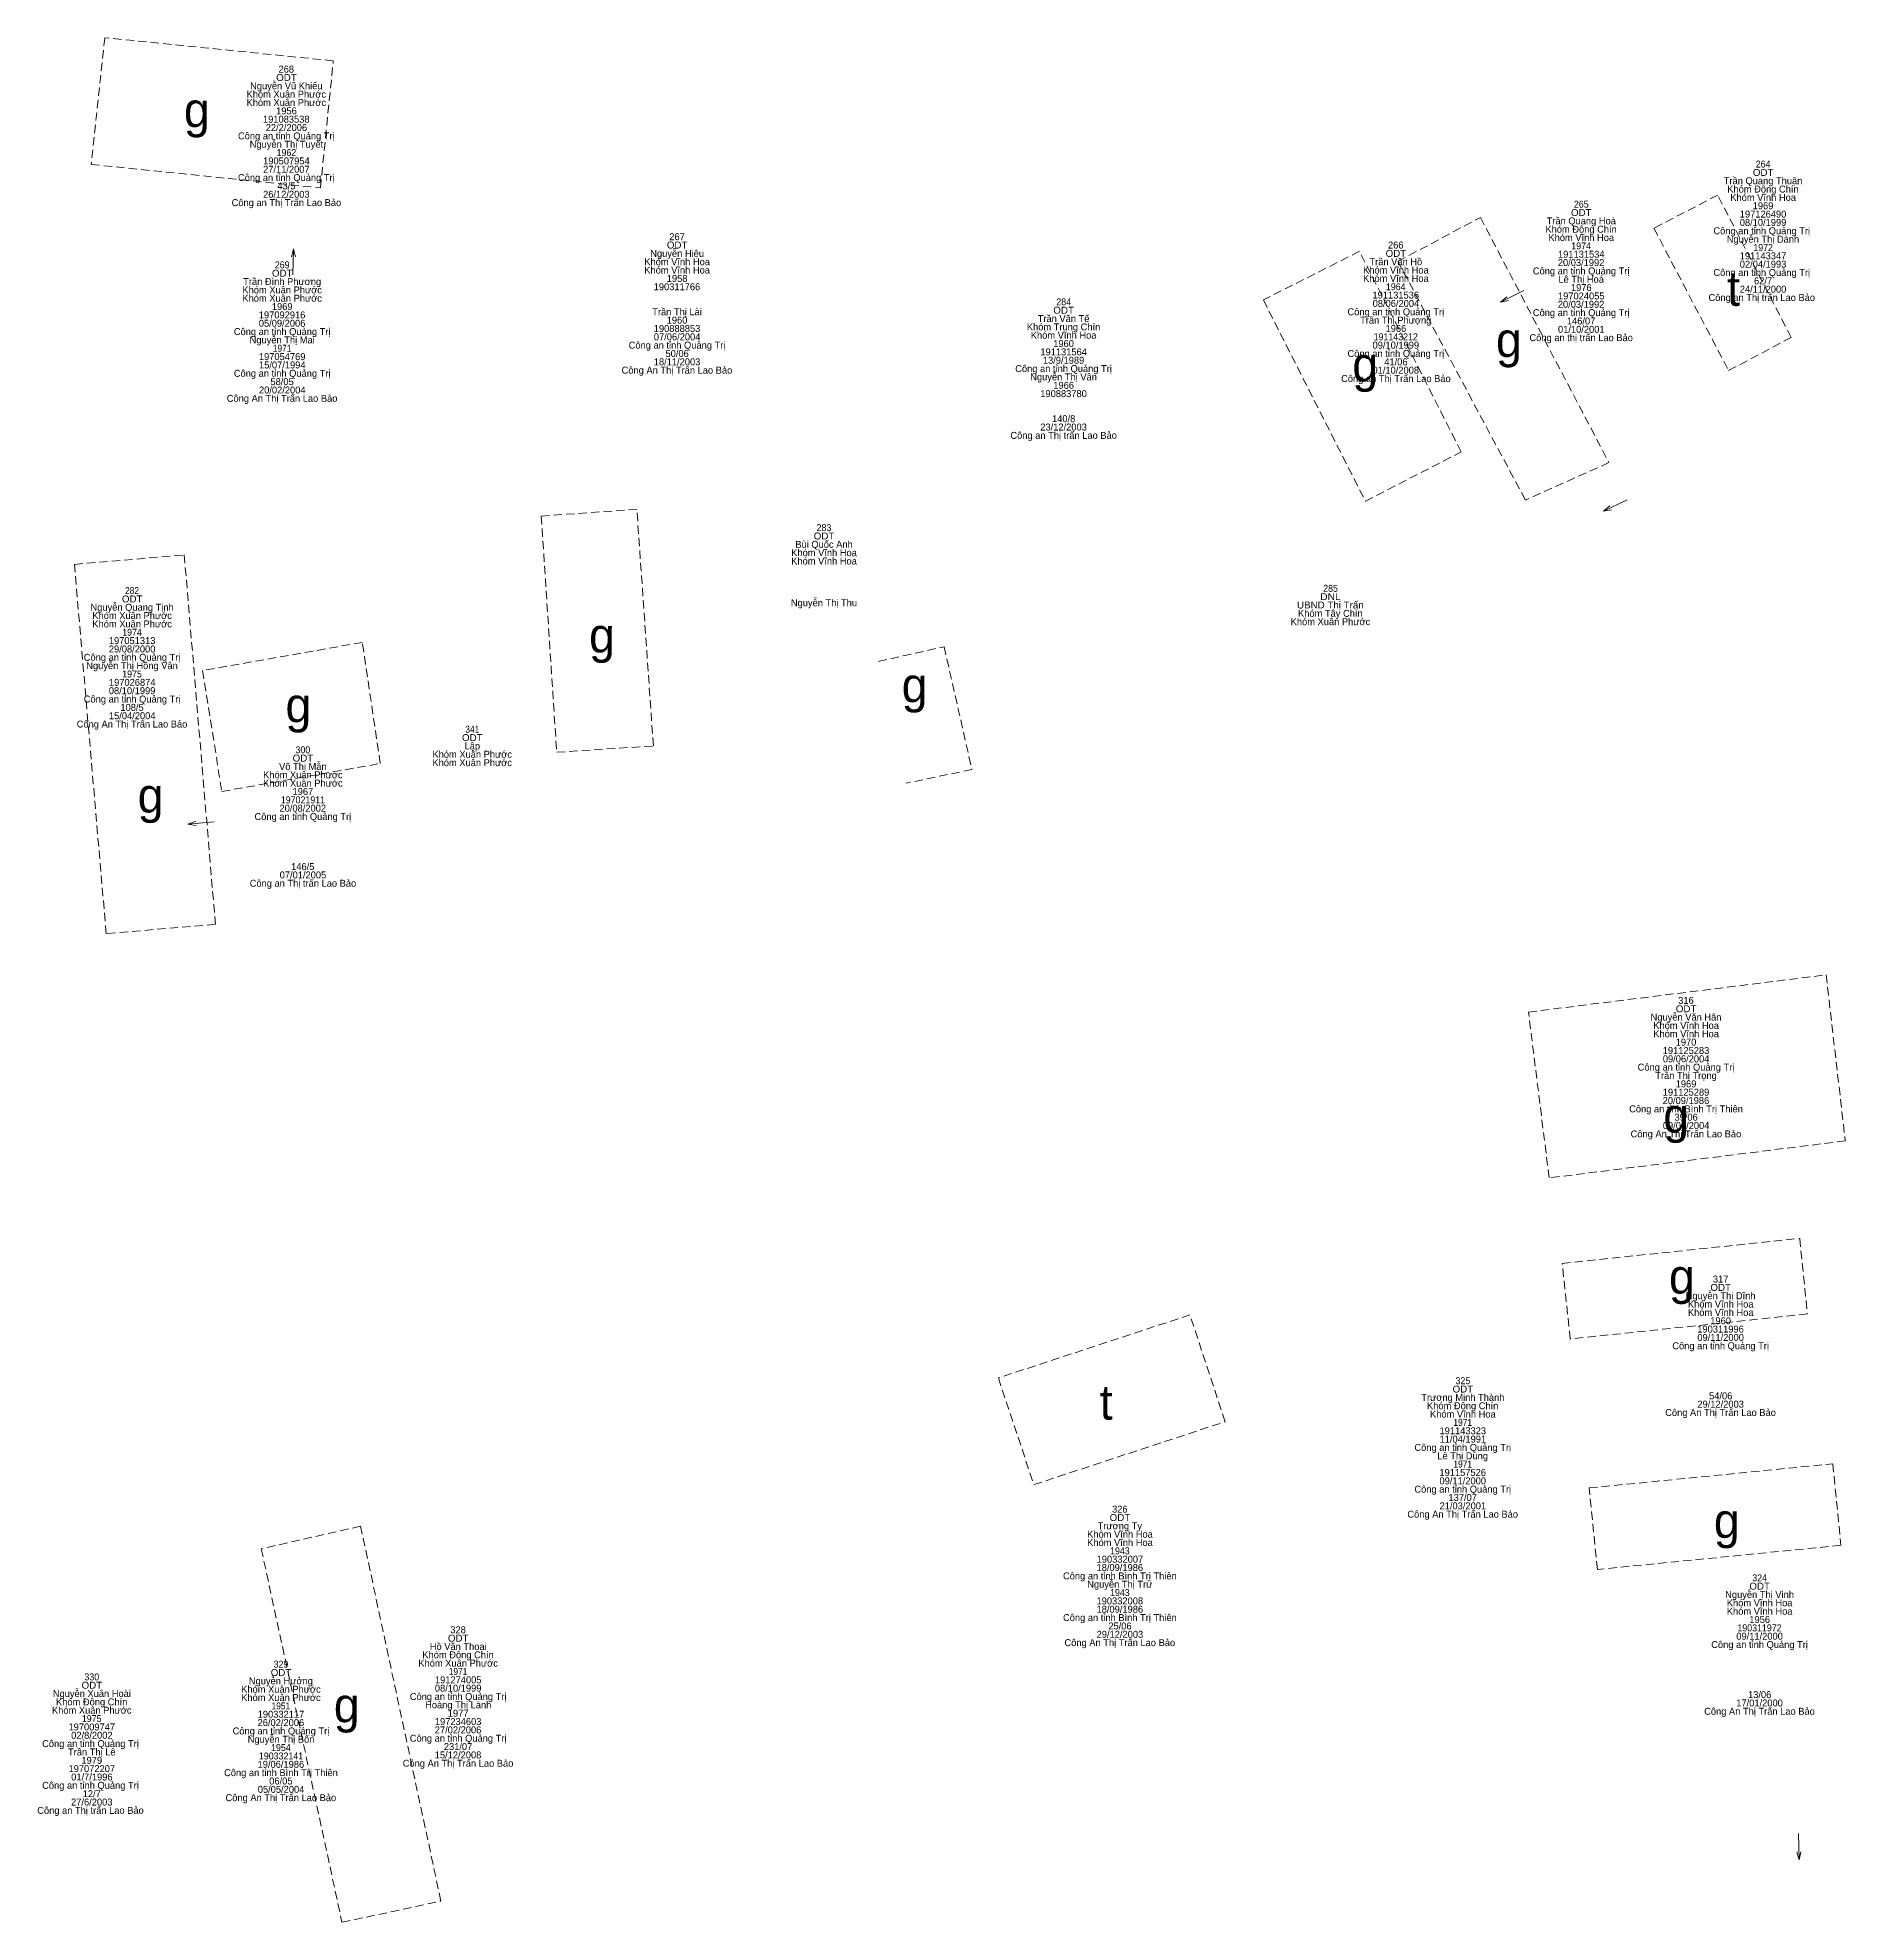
# Model space of a CAD drawing. Header units: metres. Extents: x 537497 to 538033, y 1836993 to 1837512.
# Drawn here: x 537717.4 to 537821.4, y 1837089.9 to 1837198.4 of the extents above; entities that cross this region are included whole.
import ezdxf
from ezdxf.enums import TextEntityAlignment as Align

# ---------------------------------------------------------------- set-up
doc = ezdxf.new("R2010")
doc.units = ezdxf.units.M
doc.header["$LTSCALE"] = 0.16
doc.linetypes.add('MEDIUM_DASHED', pattern=[4.5, 3, -1.5])
doc.layers.add('14', color=7, linetype='MEDIUM_DASHED', lineweight=13)
doc.layers.add('16', color=7, linetype='Continuous', lineweight=13)
doc.layers.add('15', color=7, linetype='Continuous')

msp = doc.modelspace()

# ---------------------------------------------------------------- linework, layer by layer
at = {"layer": '14'}
msp.add_line((537765.8, 1837162.46), (537769.57, 1837163.31), dxfattribs=at)
for points in [[(537721.3, 1837198.35), (537720.52, 1837191.06), (537733.7, 1837189.71), (537734.44, 1837197.02)], [(537810.39, 1837187.39), (537814.69, 1837179.2), (537818.29, 1837181.1), (537814.06, 1837189.29)], [(537800.41, 1837188.01), (537807.81, 1837173.9), (537803, 1837171.75), (537795.67, 1837185.48)], [(537787.93, 1837183.26), (537793.8, 1837171.68), (537799.31, 1837174.52), (537793.46, 1837186.06)], [(537746.4, 1837170.83), (537747.29, 1837157.24), (537752.85, 1837157.6), (537751.9, 1837171.21)], [(537725.87, 1837168.59), (537727.66, 1837147.34), (537721.38, 1837146.8), (537719.55, 1837168.05)], [(537726.92, 1837161.94), (537728.03, 1837154.98), (537737.14, 1837156.59), (537736.11, 1837163.56)], [(537803.18, 1837142.29), (537820.3, 1837144.43), (537821.4, 1837134.88), (537804.37, 1837132.75)], [(537805.12, 1837127.83), (537818.78, 1837129.27), (537819.22, 1837124.92), (537805.58, 1837123.48)], [(537783.71, 1837124.87), (537772.69, 1837121.24), (537774.73, 1837115.1), (537785.73, 1837118.72)], [(537806.67, 1837114.91), (537820.68, 1837116.3), (537821.15, 1837111.61), (537807.14, 1837110.22)], [(537736.01, 1837112.71), (537730.3, 1837111.41), (537734.94, 1837089.92), (537740.63, 1837091.14)]]:
    msp.add_lwpolyline(points, close=True, dxfattribs=at)
msp.add_lwpolyline([(537769.57, 1837163.31), (537771.17, 1837156.24), (537767.38, 1837155.46)], dxfattribs=at)
at = {"layer": '16'}
for p, q in [((537732.16, 1837186.2), (537732.27, 1837185.74)), ((537801.57, 1837183.14), (537801.93, 1837183.45)), ((537807.5, 1837171.1), (537807.86, 1837171.41)), ((537726.08, 1837153.1), (537726.53, 1837153.27)), ((537818.74, 1837093.52), (537818.61, 1837093.98))]:
    msp.add_line(p, q, dxfattribs=at)
for points in [[(537732.12, 1837184.7), (537732.16, 1837186.2), (537732.03, 1837185.75)], [(537802.92, 1837183.8), (537801.57, 1837183.14), (537802.03, 1837183.23)], [(537808.85, 1837171.76), (537807.5, 1837171.1), (537807.96, 1837171.19)], [(537727.58, 1837153.24), (537726.08, 1837153.1), (537726.55, 1837153.02)], [(537818.7, 1837095.02), (537818.74, 1837093.52), (537818.85, 1837093.97)]]:
    msp.add_lwpolyline(points, dxfattribs=at)

# ---------------------------------------------------------------- texts
at = {"layer": '15'}
for s, p in [('268', (537731.735, 1837196.34)), ('Nguyễn Vũ Khiếu', (537731.74, 1837195.38)), ('Khóm Xuân Phước', (537731.74, 1837194.9)), ('Khóm Xuân Phước', (537731.74, 1837194.42)), ('191083538', (537731.735, 1837193.46)), ('1956', (537731.745, 1837193.94)), ('Công an tỉnh Quảng Trị', (537731.74, 1837192.5)), ('Nguyễn Thị Tuyết', (537731.745, 1837192.02)), ('22/2/2006', (537731.745, 1837192.98)), ('190507954', (537731.745, 1837191.06)), ('Công an tỉnh Quảng Trị', (537731.74, 1837190.1)), ('27/11/2007', (537731.74, 1837190.58)), ('Trần Quang Thuận', (537816.67, 1837189.92)), ('26/12/2003', (537731.74, 1837189.14)), ('43/5', (537731.745, 1837189.62)), ('Khóm Đông Chín', (537816.665, 1837189.44)), ('Khóm Vĩnh Hoa', (537816.675, 1837188.96)), ('Công an Thị Trấn Lao Bảo', (537731.745, 1837188.66)), ('Trần Quang Hoà', (537806.215, 1837187.61)), ('197126490', (537816.67, 1837188)), ('1969', (537816.67, 1837188.48)), ('267', (537754.21, 1837186.7)), ('Khóm Đông Chín', (537806.205, 1837187.13)), ('Khóm Vĩnh Hoa', (537806.215, 1837186.65)), ('Công an tỉnh Quảng Trị ', (537816.67, 1837187.04)), ('Nguyễn Thị Dành', (537816.665, 1837186.56)), ('08/10/1999', (537816.67, 1837187.52)), ('Nguyễn Hiệu', (537754.215, 1837185.74)), ('266', (537795.545, 1837186.22)), ('191131534', (537806.215, 1837185.69)), ('191143347', (537816.67, 1837185.6)), ('Khóm Vĩnh Hoa', (537754.215, 1837185.26)), ('Khóm Vĩnh Hoa', (537754.215, 1837184.78)), ('Khóm Vĩnh Hoa', (537795.555, 1837184.78)), ('Trần Văn Hồ', (537795.55, 1837185.26)), ('Công an tỉnh Quảng Trị', (537806.21, 1837184.73)), ('20/03/1992', (537806.205, 1837185.21)), ('Công an tỉnh Quảng Trị ', (537816.67, 1837184.64)), ('02/04/1993', (537816.67, 1837185.12)), ('Khóm Xuân Phước', (537731.5, 1837183.64)), ('Trần Đình Phương', (537731.5, 1837184.12)), ('190311766', (537754.205, 1837183.82)), ('1958', (537754.215, 1837184.3)), ('Khóm Vĩnh Hoa', (537795.555, 1837184.3)), ('191131536', (537795.545, 1837183.34)), ('Lê Thị Hoá', (537806.21, 1837184.25)), ('1976', (537806.215, 1837183.77)), ('24/11/2000', (537816.67, 1837183.68)), ('62/7', (537816.67, 1837184.16)), ('Khóm Xuân Phước', (537731.5, 1837183.16)), ('1969', (537731.5, 1837182.68)), ('Trần Thị Lài', (537754.21, 1837182.38)), ('Công an tỉnh Quảng Trị', (537795.55, 1837182.38)), ('08/06/2004', (537795.555, 1837182.86)), ('Công an tỉnh Quảng Trị', (537806.21, 1837182.33)), ('20/03/1992', (537806.205, 1837182.81)), ('197024055', (537806.215, 1837183.29)), ('Công an Thị trấn Lao Bảo ', (537816.67, 1837183.2)), ('Công an tỉnh Quảng Trị', (537731.5, 1837181.24)), ('05/09/2006', (537731.495, 1837181.72)), ('197092916', (537731.495, 1837182.2)), ('190888853', (537754.21, 1837181.42)), ('1960', (537754.21, 1837181.9)), ('Khóm Trung Chín', (537776.44, 1837181.51)), ('Trần Văn Tế', (537776.44, 1837181.99)), ('Trần Thị Phượng', (537795.545, 1837181.9)), ('1966', (537795.555, 1837181.42)), ('01/10/2001', (537806.215, 1837181.37)), ('146/07', (537806.205, 1837181.85)), ('Nguyễn Thị Mai', (537731.5, 1837180.76)), ('Công an tỉnh Quảng Trị', (537754.21, 1837180.46)), ('07/06/2004', (537754.215, 1837180.94)), ('Khóm Vĩnh Hoa', (537776.445, 1837181.03)), ('191131564', (537776.445, 1837180.07)), ('1960', (537776.44, 1837180.55)), ('09/10/1999', (537795.55, 1837180.46)), ('Công an thị trấn Lao Bảo', (537806.21, 1837180.89)), ('197054769', (537731.5, 1837179.8)), ('15/07/1994', (537731.505, 1837179.32)), ('Công An Thị Trấn Lao Bảo', (537754.205, 1837179.02)), ('18/11/2003', (537754.21, 1837179.5)), ('50/06', (537754.215, 1837179.98)), ('Công an tỉnh Quảng Trị', (537776.44, 1837179.11)), ('13/9/1989', (537776.44, 1837179.59)), ('Công an tỉnh Quảng Trị', (537795.55, 1837179.98)), ('01/10/2008', (537795.545, 1837179.02)), ('41/06', (537795.555, 1837179.5)), ('Công an tỉnh Quảng Trị', (537731.5, 1837178.84)), ('20/02/2004', (537731.505, 1837177.88)), ('58/05', (537731.495, 1837178.36)), ('Nguyễn Thị Vân', (537776.44, 1837178.63)), ('1966', (537776.445, 1837178.15)), ('Công an Thị Trấn Lao Bảo', (537795.555, 1837178.54)), ('Công An Thị Trấn Lao Bảo', (537731.495, 1837177.4)), ('190883780', (537776.44, 1837177.67)), ('23/12/2003', (537776.44, 1837175.75)), ('140/8', (537776.445, 1837176.23)), ('Công an Thị trấn Lao Bảo', (537776.445, 1837175.27)), ('Khóm Vĩnh Hoa', (537762.665, 1837168.52)), ('Bùi Quốc Anh', (537762.665, 1837169)), ('Khóm Vĩnh Hoa', (537762.665, 1837168.04)), ('Nguyễn Quang Tịnh', (537722.87, 1837165.38)), ('Khóm Xuân Phước', (537722.87, 1837164.9)), ('Nguyễn Thị Thu', (537762.66, 1837165.64)), ('Khóm Tây Chín', (537791.785, 1837165.03)), ('Khóm Xuân Phước', (537722.87, 1837164.42)), ('Khóm Xuân Phước', (537791.79, 1837164.55)), ('29/08/2000', (537722.87, 1837162.98)), ('197051313', (537722.87, 1837163.46)), ('Công an tỉnh Quảng Trị', (537722.87, 1837162.5)), ('Nguyễn Thị Hồng Vân', (537722.865, 1837162.02)), ('08/10/1999', (537722.87, 1837160.58)), ('197026874', (537722.875, 1837161.06)), ('Công an tỉnh Quảng Trị', (537722.87, 1837160.1)), ('108/5', (537722.865, 1837159.62)), ('Công An Thị Trấn Lao Bảo', (537722.865, 1837158.66)), ('15/04/2004', (537722.875, 1837159.14)), ('Lập', (537742.435, 1837157.4)), ('Võ Thị Mẫn', (537732.69, 1837156.22)), ('Khóm Xuân Phước', (537742.43, 1837156.92)), ('Khóm Xuân Phước', (537742.43, 1837156.44)), ('Khóm Xuân Phước', (537732.69, 1837155.74)), ('Khóm Xuân Phước', (537732.69, 1837155.26)), ('1967', (537732.69, 1837154.78)), ('Công an tỉnh Quảng Trị', (537732.69, 1837153.34)), ('20/08/2002', (537732.685, 1837153.82)), ('07/01/2005', (537732.695, 1837149.98)), ('146/5', (537732.685, 1837150.46)), ('Công an Thị trấn Lao Bảo', (537732.695, 1837149.5)), ('316', (537812.235, 1837142.76)), ('Nguyễn Văn Hân', (537812.24, 1837141.8)), ('Khóm Vĩnh Hoa', (537812.245, 1837141.32)), ('Khóm Vĩnh Hoa', (537812.245, 1837140.84)), ('1970', (537812.24, 1837140.36)), ('Công an tỉnh Quảng Trị', (537812.24, 1837138.92)), ('09/06/2004', (537812.245, 1837139.4)), ('191125283', (537812.24, 1837139.88)), ('Trần Thị Trọng', (537812.24, 1837138.44)), ('1969', (537812.24, 1837137.96)), ('20/09/1986', (537812.235, 1837137)), ('191125289', (537812.24, 1837137.48)), ('Công an tỉnh Bình Trị Thiên', (537812.24, 1837136.52)), ('39/06', (537812.245, 1837136.04)), ('Công An Thị Trấn Lao Bảo', (537812.235, 1837135.08)), ('09/04/2004', (537812.245, 1837135.56)), ('Nguyễn Thị Dĩnh', (537814.23, 1837125.77)), ('317', (537814.23, 1837126.73)), ('Khóm Vĩnh Hoa', (537814.235, 1837125.29)), ('Khóm Vĩnh Hoa', (537814.235, 1837124.81)), ('190311996', (537814.225, 1837123.85)), ('1960', (537814.23, 1837124.33)), ('Công an tỉnh Quảng Trị', (537814.23, 1837122.89)), ('09/11/2000', (537814.23, 1837123.37)), ('Trương Minh Thành', (537799.405, 1837119.92)), ('Khóm Đông Chín', (537799.395, 1837119.44)), ('29/12/2003', (537814.23, 1837119.53)), ('54/06', (537814.235, 1837120.01)), ('Khóm Vĩnh Hoa', (537799.405, 1837118.96)), ('Công An Thị Trấn Lao Bảo', (537814.225, 1837119.05)), ('191143323', (537799.4, 1837118)), ('11/04/1991', (537799.405, 1837117.52)), ('Công an tỉnh Quảng Trị', (537799.4, 1837117.04)), ('Lê Thị Dung', (537799.395, 1837116.56)), ('09/11/2000', (537799.4, 1837115.12)), ('191157526', (537799.395, 1837115.6)), ('Công an tỉnh Quảng Trị', (537799.4, 1837114.64)), ('137/07', (537799.395, 1837114.16)), ('326', (537779.675, 1837113.49)), ('Công An Thị Trấn Lao Bảo', (537799.395, 1837113.2)), ('21/03/2001', (537799.405, 1837113.68)), ('Khóm Vĩnh Hoa', (537779.685, 1837112.05)), ('Trương Ty', (537779.675, 1837112.53)), ('Khóm Vĩnh Hoa', (537779.685, 1837111.57)), ('Công an tỉnh Bình Trị Thiên', (537779.68, 1837109.65)), ('18/09/1986', (537779.675, 1837110.13)), ('190332007', (537779.68, 1837110.61)), ('Nguyễn Thị Trừ', (537779.675, 1837109.17)), ('Nguyễn Thị Vinh', (537816.47, 1837108.58)), ('190332008', (537779.675, 1837108.21)), ('18/09/1986', (537779.675, 1837107.73)), ('Khóm Vĩnh Hoa', (537816.475, 1837108.1)), ('Khóm Vĩnh Hoa', (537816.475, 1837107.62)), ('328', (537741.615, 1837106.55)), ('Công an tỉnh Bình Trị Thiên', (537779.68, 1837107.25)), ('25/06', (537779.685, 1837106.77)), ('1956', (537816.475, 1837107.14)), ('Hồ Văn Thoại', (537741.625, 1837105.59)), ('Công An Thị Trấn Lao Bảo', (537779.675, 1837105.81)), ('29/12/2003', (537779.68, 1837106.29)), ('Công an tỉnh Quảng Trị', (537816.47, 1837105.7)), ('09/11/2000', (537816.47, 1837106.18)), ('Khóm Xuân Phước', (537741.62, 1837104.63)), ('Khóm Đông Chín', (537741.615, 1837105.11)), ('Khóm Xuân Phước', (537731.43, 1837103.13)), ('Nguyễn Hưởng', (537731.425, 1837103.61)), ('08/10/1999', (537741.62, 1837103.19)), ('191274005', (537741.625, 1837103.67)), ('Nguyễn Xuân Hoài', (537720.555, 1837102.88)), ('Khóm Đông Chín', (537720.545, 1837102.4)), ('Khóm Xuân Phước', (537731.43, 1837102.65)), ('Công an tỉnh Quảng Trị', (537741.62, 1837102.71)), ('Hoàng Thị Lành', (537741.625, 1837102.23)), ('17/01/2000', (537816.47, 1837102.34)), ('13/06', (537816.475, 1837102.82)), ('Khóm Xuân Phước', (537720.55, 1837101.92)), ('197009747', (537720.55, 1837100.96)), ('26/02/2006', (537731.425, 1837101.21)), ('190332117', (537731.43, 1837101.69)), ('197234603', (537741.62, 1837101.27)), ('1977', (537741.62, 1837101.75)), ('Công An Thị Trấn Lao Bảo', (537816.465, 1837101.86)), ('Công an tỉnh Quảng Trị ', (537720.55, 1837100)), ('02/8/2002', (537720.555, 1837100.48)), ('Công an tỉnh Quảng Trị', (537731.43, 1837100.73)), ('Nguyễn Thị Bốn', (537731.435, 1837100.25)), ('Công an tỉnh Quảng Trị', (537741.62, 1837100.31)), ('27/02/2006', (537741.615, 1837100.79)), ('231/07', (537741.615, 1837099.83)), ('Trần Thị Lê', (537720.55, 1837099.52)), ('1979', (537720.55, 1837099.04)), ('19/06/1986', (537731.425, 1837098.81)), ('Công An Thị Trấn Lao Bảo', (537741.615, 1837098.87)), ('15/12/2008', (537741.615, 1837099.35)), ('197072207', (537720.55, 1837098.56)), ('01/7/1996', (537720.555, 1837098.08)), ('Công an tỉnh Bình Trị Thiên', (537731.43, 1837098.33)), ('06/05', (537731.425, 1837097.85)), ('Công an tỉnh Quảng Trị ', (537720.55, 1837097.6)), ('27/6/2003', (537720.55, 1837096.64)), ('12/7', (537720.55, 1837097.12)), ('Công An Thị Trấn Lao Bảo', (537731.425, 1837096.89)), ('05/05/2004', (537731.435, 1837097.37)), ('Công an Thị trấn Lao Bảo ', (537720.55, 1837096.16))]:
    msp.add_text(s, height=0.4, dxfattribs=at).set_placement(p, align=Align.CENTER)
for s, width, p in [('ODT', 1.05, (537731.745, 1837195.86)), ('1962', 0.95, (537731.745, 1837191.54)), ('ODT', 1.05, (537816.675, 1837190.4)), ('264', 0.95, (537816.675, 1837190.88)), ('ODT', 1.05, (537806.215, 1837188.09)), ('265', 0.95, (537806.215, 1837188.57)), ('ODT', 1.05, (537754.215, 1837186.22)), ('ODT', 1.05, (537795.555, 1837185.74)), ('1974', 0.95, (537806.205, 1837186.17)), ('1972', 0.95, (537816.675, 1837186.08)), ('ODT', 1.05, (537731.505, 1837184.6)), ('269', 0.95, (537731.5, 1837185.08)), ('1964', 0.95, (537795.545, 1837183.82)), ('ODT', 1.05, (537776.445, 1837182.47)), ('284', 0.95, (537776.445, 1837182.95)), ('1971', 0.9, (537731.495, 1837180.28)), ('191143212', 0.95, (537795.545, 1837180.94)), ('ODT', 1.05, (537762.665, 1837169.48)), ('283', 0.95, (537762.66, 1837169.96)), ('282', 0.9, (537722.865, 1837166.34)), ('DNL', 1.1, (537791.79, 1837165.99)), ('285', 0.95, (537791.795, 1837166.47)), ('ODT', 1.05, (537722.875, 1837165.86)), ('UBND Thị Trấn', 1.05, (537791.785, 1837165.51)), ('1974', 0.95, (537722.865, 1837163.94)), ('1975', 0.95, (537722.865, 1837161.54)), ('ODT', 1.05, (537742.435, 1837157.88)), ('341', 0.9, (537742.435, 1837158.36)), ('ODT', 1.05, (537732.695, 1837156.7)), ('300', 0.95, (537732.69, 1837157.18)), ('197021911', 0.95, (537732.695, 1837154.3)), ('ODT', 1.05, (537812.245, 1837142.28)), ('ODT', 1.05, (537814.235, 1837126.25)), ('325', 0.95, (537799.405, 1837120.88)), ('ODT', 1.05, (537799.405, 1837120.4)), ('1971', 0.9, (537799.395, 1837118.48)), ('1971', 0.9, (537799.395, 1837116.08)), ('ODT', 1.05, (537779.685, 1837113.01)), ('1943', 0.95, (537779.68, 1837111.09)), ('1943', 0.95, (537779.68, 1837108.69)), ('ODT', 1.05, (537816.475, 1837109.06)), ('324', 0.95, (537816.475, 1837109.54)), ('190311972', 0.95, (537816.465, 1837106.66)), ('ODT', 1.05, (537741.625, 1837106.07)), ('329', 0.95, (537731.43, 1837104.57)), ('1971', 0.9, (537741.615, 1837104.15)), ('ODT', 1.05, (537720.555, 1837103.36)), ('330', 0.95, (537720.55, 1837103.84)), ('ODT', 1.05, (537731.435, 1837104.09)), ('1951', 0.9, (537731.425, 1837102.17)), ('1975', 0.95, (537720.545, 1837101.44)), ('190332141', 0.95, (537731.435, 1837099.29)), ('1954', 0.95, (537731.425, 1837099.77))]:
    msp.add_text(s, height=0.4, dxfattribs=dict(at, width=width)).set_placement(p, align=Align.CENTER)
at = {"layer": '16'}
for s, p in [('g', (537725.85, 1837193.2)), ('t', (537814.6, 1837182.92)), ('g', (537801.31, 1837179.97)), ('g', (537793.05, 1837178.56)), ('g', (537749.15, 1837162.97)), ('g', (537767.13, 1837160.11)), ('g', (537731.69, 1837158.96)), ('g', (537723.19, 1837153.76)), ('g', (537810.93, 1837135.35)), ('g', (537811.26, 1837126.08)), ('t', (537778.52, 1837118.84)), ('g', (537813.84, 1837112.03)), ('g', (537734.47, 1837101.42))]:
    msp.add_text(s, height=2, dxfattribs=at).set_placement(p)

doc.saveas('drawing.dxf')
